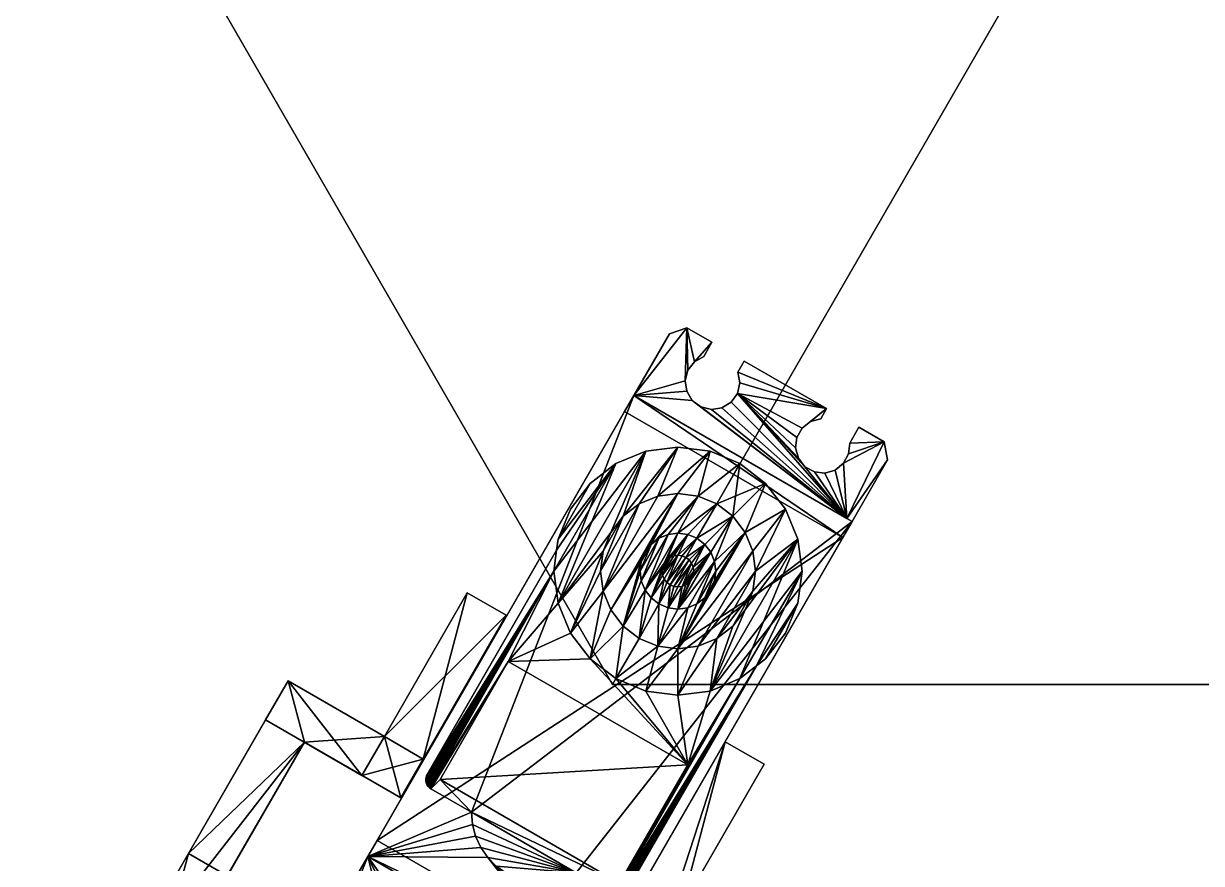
# Model space of a CAD drawing. Extents: x -0.216 to 0.216, y -0.188 to 0.188.
# Drawn here: x -0.09 to 0, y -0.0916 to -0.0275 of the extents above; entities that cross this region are included whole.
import ezdxf

# ---------------------------------------------------------------- set-up
doc = ezdxf.new("R2010")
doc.units = 0

# ---------------------------------------------------------------- blocks, each defined once
blk = doc.blocks.new('hexa_link1#3')
mesh = blk.add_polyface()
corners = [(-0.04408, -0.057088, 0.070169), (-0.043375, -0.055868, 0.103486), (-0.043375, -0.055868, 0.09683), (-0.043375, -0.055868, 0.072173), (-0.046703, -0.062579, 0.103486), (-0.04474, -0.061072, 0.10613), (-0.04474, -0.061072, 0.103486), (-0.042454, -0.060125, 0.10613), (-0.042454, -0.060125, 0.103486), (-0.043375, -0.055868, 0.099276), (-0.040656, -0.051157, 0.09683), (-0.040656, -0.051157, 0.099276), (-0.039325, -0.050696, 0.099276), (-0.039441, -0.054737, 0.099276), (-0.039326, -0.05555, 0.099276), (-0.038905, -0.056255, 0.099276), (-0.039326, -0.05555, 0.09683), (-0.038905, -0.056255, 0.09683), (-0.039441, -0.054737, 0.09683), (-0.039325, -0.050696, 0.09683), (-0.038734, -0.05329, 0.099276), (-0.039233, -0.053942, 0.099276), (-0.039233, -0.053942, 0.09683), (-0.038734, -0.05329, 0.09683), (-0.04, -0.059802, 0.10613), (-0.041534, -0.063559, 0.10613), (-0.037547, -0.060125, 0.10613), (-0.04419, -0.065092, 0.103486), (-0.04, -0.059802, 0.103486), (-0.037547, -0.060125, 0.103486), (-0.041534, -0.063559, 0.103486)]
mesh.append_faces([[corners[k] for k in face] for face in [(0, 1, 2), (0, 2, 3), (4, 5, 6), (6, 7, 8), (7, 6, 5), (2, 9, 10), (10, 9, 11), (9, 12, 11), (12, 9, 13), (13, 9, 14), (14, 9, 15), (2, 16, 17), (2, 18, 16), (2, 19, 18), (19, 2, 10), (10, 12, 19), (12, 10, 11), (20, 12, 21), (12, 13, 21), (13, 22, 21), (22, 13, 18), (14, 18, 13), (18, 14, 16), (15, 16, 14), (16, 15, 17), (18, 19, 22), (19, 23, 22), (23, 21, 22), (24, 25, 26), (27, 8, 28), (8, 24, 28), (24, 8, 7), (24, 29, 28), (30, 28, 29)]])
mesh = blk.add_polyface()
corners = [(-0.039325, -0.050696, 0.099276), (-0.037401, -0.051807, 0.09683), (-0.039325, -0.050696, 0.09683), (-0.037401, -0.051807, 0.099276), (-0.038734, -0.05329, 0.099276), (-0.038905, -0.056255, 0.099276), (-0.038243, -0.056743, 0.09683), (-0.038905, -0.056255, 0.09683), (-0.038243, -0.056743, 0.099276), (-0.037445, -0.056937, 0.09683), (-0.037445, -0.056937, 0.099276), (-0.036634, -0.056808, 0.09683), (-0.036634, -0.056808, 0.099276), (-0.035936, -0.056374, 0.099276), (-0.035936, -0.056374, 0.09683), (-0.03546, -0.055705, 0.099276), (-0.03546, -0.055705, 0.09683), (-0.03528, -0.054903, 0.099276), (-0.03528, -0.054904, 0.09683), (-0.035424, -0.054095, 0.099276), (-0.035424, -0.054095, 0.09683), (-0.034927, -0.053235, 0.099276), (-0.034927, -0.053235, 0.09683), (-0.028639, -0.056865, 0.09683), (-0.028639, -0.056865, 0.099276), (-0.038734, -0.05329, 0.09683), (-0.038021, -0.052881, 0.09683), (-0.038021, -0.052881, 0.099276), (-0.039233, -0.053942, 0.099276)]
mesh.append_faces([[corners[k] for k in face] for face in [(0, 1, 2), (1, 0, 3), (0, 4, 3), (5, 6, 7), (6, 5, 8), (8, 9, 6), (9, 8, 10), (10, 11, 9), (11, 10, 12), (13, 11, 12), (11, 13, 14), (15, 14, 13), (14, 15, 16), (17, 16, 15), (16, 17, 18), (19, 18, 17), (18, 19, 20), (21, 20, 19), (20, 21, 22), (21, 23, 22), (19, 24, 21), (24, 19, 17), (24, 17, 15), (18, 23, 16), (20, 23, 18), (23, 20, 22), (25, 2, 1), (25, 1, 26), (1, 27, 26), (27, 1, 3), (3, 4, 27), (4, 26, 27), (26, 4, 25), (28, 25, 4)]])
mesh = blk.add_polyface()
corners = [(-0.026696, -0.065498, 0.072173), (-0.043375, -0.055868, 0.09683), (-0.026696, -0.065498, 0.09683), (-0.026696, -0.065498, 0.103486), (-0.027106, -0.065262, 0.099276), (-0.043375, -0.055868, 0.103486), (-0.027106, -0.065262, 0.09683), (-0.03546, -0.055705, 0.099276), (-0.030292, -0.061304, 0.099276), (-0.029578, -0.0617, 0.099276), (-0.03546, -0.055705, 0.09683), (-0.030292, -0.061304, 0.09683), (-0.028639, -0.056865, 0.09683), (-0.034927, -0.053235, 0.099276), (-0.028639, -0.056865, 0.099276), (-0.03052, -0.058354, 0.099276), (-0.030923, -0.059065, 0.099276), (-0.0308, -0.060663, 0.099276), (-0.0308, -0.060663, 0.09683), (-0.031021, -0.059876, 0.09683), (-0.030923, -0.059065, 0.09683), (-0.03052, -0.058354, 0.09683), (-0.029874, -0.057852, 0.09683), (-0.029085, -0.057638, 0.09683), (-0.029874, -0.057852, 0.099276), (-0.029085, -0.057638, 0.099276), (-0.031021, -0.059876, 0.099276), (-0.029578, -0.0617, 0.09683), (-0.028765, -0.061791, 0.09683), (-0.028765, -0.061791, 0.099276)]
mesh.append_faces([[corners[k] for k in face] for face in [(0, 1, 2), (3, 4, 5), (2, 1, 6), (7, 4, 8), (8, 4, 9), (6, 10, 11), (12, 13, 14), (14, 7, 15), (7, 16, 15), (7, 8, 17), (11, 17, 8), (17, 11, 18), (11, 10, 18), (18, 10, 19), (20, 10, 21), (10, 12, 21), (21, 12, 22), (22, 12, 23), (14, 24, 25), (14, 15, 24), (21, 24, 15), (24, 21, 22), (23, 24, 22), (24, 23, 25), (16, 21, 15), (21, 16, 20), (26, 20, 16), (20, 26, 19), (17, 19, 26), (19, 17, 18), (8, 27, 11), (27, 8, 9), (9, 28, 27), (28, 9, 29)]])
mesh = blk.add_polyface()
corners = [(-0.043375, -0.055868, 0.072173), (-0.0274, -0.066718, 0.070169), (-0.04408, -0.057088, 0.070169), (-0.043375, -0.055868, 0.09683), (-0.026696, -0.065498, 0.072173), (-0.038905, -0.056255, 0.099276), (-0.043375, -0.055868, 0.099276), (-0.027106, -0.065262, 0.099276), (-0.043375, -0.055868, 0.103486), (-0.038905, -0.056255, 0.09683), (-0.027106, -0.065262, 0.09683), (-0.038243, -0.056743, 0.099276), (-0.038243, -0.056743, 0.09683), (-0.03526, -0.061072, 0.10613), (-0.038467, -0.063559, 0.10613), (-0.037037, -0.064151, 0.10613), (-0.037547, -0.060125, 0.10613), (-0.04, -0.063357, 0.10613), (-0.037547, -0.060125, 0.103486), (-0.04, -0.059802, 0.10613), (-0.03526, -0.061072, 0.103486), (-0.038467, -0.063559, 0.103486), (-0.037037, -0.064151, 0.103486), (-0.04, -0.063357, 0.103486), (-0.037445, -0.056937, 0.099276), (-0.036634, -0.056808, 0.099276), (-0.035936, -0.056374, 0.099276), (-0.03546, -0.055705, 0.099276), (-0.035936, -0.056374, 0.09683), (-0.03546, -0.055705, 0.09683), (-0.036634, -0.056808, 0.09683), (-0.037445, -0.056937, 0.09683), (-0.031021, -0.059876, 0.099276), (-0.030923, -0.059065, 0.099276), (-0.0308, -0.060663, 0.099276), (-0.031021, -0.059876, 0.09683), (-0.030923, -0.059065, 0.09683), (-0.03581, -0.065092, 0.10613), (-0.033297, -0.062579, 0.10613), (-0.033297, -0.062579, 0.103486), (-0.03179, -0.064542, 0.10613)]
mesh.append_faces([[corners[k] for k in face] for face in [(0, 1, 2), (3, 4, 0), (5, 6, 7), (8, 7, 6), (3, 9, 10), (5, 7, 11), (10, 9, 12), (13, 14, 15), (16, 14, 13), (16, 17, 14), (18, 19, 16), (16, 20, 18), (20, 16, 13), (21, 20, 22), (21, 18, 20), (23, 18, 21), (1, 0, 4), (11, 7, 24), (24, 7, 25), (25, 7, 26), (26, 7, 27), (10, 28, 29), (10, 30, 28), (10, 31, 30), (10, 12, 31), (27, 32, 33), (27, 34, 32), (35, 29, 36), (13, 37, 38), (38, 20, 13), (20, 38, 39), (40, 39, 38), (22, 20, 39)]])
mesh = blk.add_polyface()
corners = [(-0.04927, -0.067689, 0.10613), (-0.059208, -0.084915, 0.10613), (-0.04948, -0.069282, 0.10613), (-0.04821, -0.074022, 0.10613), (-0.052962, -0.07617, 0.10613), (-0.046703, -0.075985, 0.10613), (-0.049157, -0.071736, 0.10613), (-0.063695, -0.091063, 0.09683), (-0.043375, -0.055868, 0.103486), (-0.063695, -0.091063, 0.072173), (-0.062991, -0.089844, 0.070169), (-0.059162, -0.084822, 0.103486), (-0.059162, -0.084822, 0.10613), (-0.058872, -0.085907, 0.103486), (-0.055777, -0.087693, 0.10613), (-0.058872, -0.085907, 0.10613), (-0.055777, -0.087693, 0.103486), (-0.059242, -0.085014, 0.10613), (-0.059262, -0.085116, 0.10613), (-0.059269, -0.085219, 0.10613), (-0.059262, -0.085323, 0.10613), (-0.059242, -0.085425, 0.10613), (-0.059208, -0.085523, 0.10613), (-0.059162, -0.085616, 0.10613), (-0.059105, -0.085702, 0.10613), (-0.059036, -0.085781, 0.10613), (-0.058958, -0.085849, 0.10613), (-0.05817, -0.085191, 0.10613), (-0.04446, -0.093106, 0.10613), (-0.055701, -0.088623, 0.103486), (-0.055463, -0.089526, 0.10613), (-0.055701, -0.088623, 0.10613), (-0.063695, -0.091063, 0.103486), (-0.063695, -0.091063, 0.099276), (-0.039252, -0.084085, 0.10613), (-0.056092, -0.070938, 0.10613), (-0.059473, -0.083629, 0.10613), (-0.053132, -0.072647, 0.10613), (-0.053132, -0.072647, 0.070169), (-0.062433, -0.08192, 0.070169), (-0.056092, -0.070938, 0.070169)]
mesh.append_faces([[corners[k] for k in face] for face in [(0, 1, 2), (3, 4, 5), (6, 4, 3), (7, 8, 9), (9, 8, 10), (0, 11, 12), (13, 14, 15), (14, 13, 16), (1, 0, 12), (2, 1, 17), (2, 17, 18), (2, 18, 19), (2, 19, 20), (2, 20, 21), (2, 21, 22), (2, 22, 23), (2, 23, 24), (2, 24, 25), (2, 25, 26), (2, 26, 4), (4, 26, 15), (15, 27, 4), (27, 15, 14), (27, 14, 28), (29, 30, 31), (32, 16, 8), (33, 8, 7), (8, 33, 32), (31, 16, 29), (16, 31, 14), (27, 34, 4), (35, 36, 37), (36, 38, 37), (38, 39, 40)]])
mesh = blk.add_polyface()
corners = [(-0.062991, -0.089844, 0.070169), (-0.043375, -0.055868, 0.103486), (-0.04408, -0.057088, 0.070169), (-0.049157, -0.066829, 0.103486), (-0.04821, -0.064542, 0.10613), (-0.04821, -0.064542, 0.103486), (-0.049157, -0.066829, 0.10613), (-0.04927, -0.067688, 0.103486), (-0.04927, -0.067689, 0.10613), (-0.049157, -0.071736, 0.103486), (-0.042454, -0.060125, 0.103486), (-0.045131, -0.06632, 0.103486), (-0.04948, -0.069282, 0.103486), (-0.04474, -0.061072, 0.103486), (-0.04474, -0.061072, 0.10613), (-0.04948, -0.069282, 0.10613), (-0.049157, -0.071736, 0.10613), (-0.042454, -0.060125, 0.10613), (-0.045131, -0.06632, 0.10613), (-0.04419, -0.065092, 0.103486), (-0.04419, -0.065092, 0.10613), (-0.045723, -0.067749, 0.10613), (-0.045723, -0.067749, 0.103486), (-0.045925, -0.069282, 0.103486), (-0.045925, -0.069282, 0.108269), (-0.045723, -0.067749, 0.108269), (-0.045131, -0.06632, 0.108269), (-0.04419, -0.065092, 0.108269), (-0.045723, -0.070816, 0.108269), (-0.041534, -0.063559, 0.108269), (-0.04, -0.063357, 0.108269), (-0.042963, -0.064151, 0.108269), (-0.045131, -0.072245, 0.108269), (-0.042508, -0.067834, 0.108269), (-0.042507, -0.067834, 0.111836), (-0.042797, -0.068533, 0.108269), (-0.042047, -0.067235, 0.111836), (-0.042797, -0.068533, 0.111836), (-0.042047, -0.067235, 0.108269)]
mesh.append_faces([[corners[k] for k in face] for face in [(0, 1, 2), (3, 4, 5), (4, 3, 6), (7, 6, 3), (6, 7, 8), (9, 10, 11), (12, 10, 9), (7, 13, 12), (3, 13, 7), (14, 15, 16), (14, 8, 15), (14, 6, 8), (17, 16, 18), (18, 19, 20), (19, 18, 11), (21, 11, 18), (11, 21, 22), (21, 23, 22), (24, 21, 25), (18, 25, 21), (25, 18, 26), (20, 26, 18), (26, 20, 27), (28, 29, 30), (28, 31, 29), (24, 31, 28), (24, 27, 31), (25, 27, 24), (27, 25, 26), (32, 30, 33), (34, 35, 33), (36, 37, 34), (38, 34, 33)]])
mesh = blk.add_polyface()
corners = [(-0.055777, -0.087693, 0.103486), (-0.026696, -0.065498, 0.103486), (-0.043375, -0.055868, 0.103486), (-0.042963, -0.074413, 0.108269), (-0.042047, -0.071329, 0.108269), (-0.041448, -0.071789, 0.108269), (-0.042507, -0.07073, 0.108269), (-0.04419, -0.073472, 0.108269), (-0.042797, -0.070031, 0.108269), (-0.042895, -0.069282, 0.108269), (-0.042797, -0.068533, 0.108269), (-0.045131, -0.072245, 0.108269), (-0.042508, -0.067834, 0.108269), (-0.042507, -0.067834, 0.111836), (-0.042797, -0.068533, 0.111836), (-0.042047, -0.067235, 0.111836), (-0.042895, -0.069282, 0.111836), (-0.041448, -0.071789, 0.111836), (-0.042047, -0.071329, 0.111836), (-0.042507, -0.07073, 0.111836), (-0.042797, -0.070031, 0.111836), (-0.041448, -0.066775, 0.111836), (-0.040749, -0.066485, 0.111836), (-0.04, -0.066387, 0.111836), (-0.041047, -0.068677, 0.111836), (-0.041047, -0.069887, 0.111836), (-0.041168, -0.069595, 0.111836), (-0.041209, -0.069282, 0.111836), (-0.041168, -0.068969, 0.111836), (-0.041168, -0.069595, 0.108269), (-0.041209, -0.069282, 0.108269), (-0.041534, -0.075005, 0.108269), (-0.040749, -0.072079, 0.108269)]
mesh.append_faces([[corners[k] for k in face] for face in [(0, 1, 2), (3, 4, 5), (3, 6, 4), (7, 6, 3), (7, 8, 6), (7, 9, 8), (7, 10, 9), (10, 11, 12), (10, 13, 14), (14, 15, 16), (4, 17, 5), (17, 4, 18), (4, 19, 18), (19, 4, 6), (6, 20, 19), (20, 6, 8), (9, 20, 8), (20, 9, 16), (10, 16, 9), (16, 10, 14), (16, 21, 20), (20, 22, 19), (19, 23, 24), (18, 25, 17), (18, 26, 25), (18, 27, 26), (18, 28, 27), (19, 28, 18), (28, 19, 24), (29, 27, 30), (28, 30, 27), (31, 5, 32), (3, 5, 31), (17, 32, 5)]])
mesh = blk.add_polyface()
corners = [(-0.0274, -0.066718, 0.070169), (-0.062991, -0.089844, 0.070169), (-0.04408, -0.057088, 0.070169), (-0.059162, -0.084822, 0.103486), (-0.04927, -0.067689, 0.10613), (-0.04927, -0.067688, 0.103486), (-0.046703, -0.075985, 0.103486), (-0.045723, -0.070816, 0.103486), (-0.045131, -0.072245, 0.103486), (-0.04821, -0.074022, 0.103486), (-0.045925, -0.069282, 0.103486), (-0.045723, -0.067749, 0.103486), (-0.049157, -0.071736, 0.103486), (-0.045131, -0.06632, 0.103486), (-0.04948, -0.069282, 0.10613), (-0.052962, -0.07617, 0.10613), (-0.049157, -0.071736, 0.10613), (-0.045723, -0.067749, 0.10613), (-0.04821, -0.074022, 0.10613), (-0.045131, -0.06632, 0.10613), (-0.045925, -0.069282, 0.10613), (-0.045723, -0.070816, 0.10613), (-0.046703, -0.075985, 0.10613), (-0.045131, -0.072245, 0.10613), (-0.04419, -0.073472, 0.103486), (-0.04419, -0.073472, 0.10613), (-0.045723, -0.070816, 0.108269), (-0.045925, -0.069282, 0.108269), (-0.045131, -0.072245, 0.108269), (-0.04419, -0.073472, 0.108269), (-0.04, -0.063357, 0.108269), (-0.042797, -0.068533, 0.108269), (-0.053132, -0.072647, 0.10613), (-0.056092, -0.070938, 0.070169), (-0.056092, -0.070938, 0.10613), (-0.053132, -0.072647, 0.070169)]
mesh.append_faces([[corners[k] for k in face] for face in [(0, 1, 2), (3, 4, 5), (6, 7, 8), (9, 7, 6), (9, 10, 7), (9, 11, 10), (12, 11, 9), (11, 12, 13), (14, 15, 16), (17, 16, 18), (19, 16, 17), (10, 17, 20), (17, 18, 20), (20, 18, 21), (21, 18, 22), (21, 22, 23), (24, 23, 25), (23, 24, 8), (7, 23, 8), (23, 7, 21), (10, 21, 7), (21, 10, 20), (20, 26, 21), (26, 20, 27), (17, 27, 20), (25, 28, 29), (28, 25, 23), (21, 28, 23), (28, 21, 26), (26, 30, 28), (28, 31, 29), (32, 33, 34), (33, 32, 35)]])
mesh = blk.add_polyface()
corners = [(-0.029578, -0.0617, 0.099276), (-0.027106, -0.065262, 0.099276), (-0.028765, -0.061791, 0.099276), (-0.027981, -0.061562, 0.099276), (-0.027344, -0.061048, 0.099276), (-0.024241, -0.059404, 0.099276), (-0.023976, -0.060787, 0.099276), (-0.026696, -0.065498, 0.099276), (-0.023976, -0.060787, 0.09683), (-0.027106, -0.065262, 0.09683), (-0.024241, -0.059404, 0.09683), (-0.027344, -0.061048, 0.09683), (-0.027981, -0.061562, 0.09683), (-0.028765, -0.061791, 0.09683), (-0.029578, -0.0617, 0.09683), (-0.030292, -0.061304, 0.09683), (-0.028639, -0.056865, 0.09683), (-0.029085, -0.057638, 0.099276), (-0.029085, -0.057638, 0.09683), (-0.028639, -0.056865, 0.099276), (-0.026955, -0.06033, 0.09683), (-0.026955, -0.06033, 0.099276), (-0.026872, -0.059517, 0.099276), (-0.026166, -0.058293, 0.099276), (-0.026166, -0.058293, 0.09683), (-0.026872, -0.059517, 0.09683)]
mesh.append_faces([[corners[k] for k in face] for face in [(0, 1, 2), (2, 1, 3), (3, 1, 4), (4, 1, 5), (5, 1, 6), (7, 8, 6), (9, 10, 8), (9, 11, 10), (9, 12, 11), (9, 13, 12), (9, 14, 13), (9, 15, 14), (16, 17, 18), (17, 16, 19), (2, 12, 13), (12, 2, 3), (4, 12, 3), (12, 4, 11), (4, 20, 11), (20, 4, 21), (5, 21, 4), (5, 22, 21), (22, 5, 23), (5, 24, 23), (24, 5, 10), (6, 10, 5), (10, 6, 8), (10, 25, 24), (25, 10, 20), (20, 10, 11), (20, 22, 25), (22, 20, 21), (23, 25, 22), (25, 23, 24)]])
mesh = blk.add_polyface()
corners = [(-0.046703, -0.062579, 0.103486), (-0.049157, -0.066829, 0.103486), (-0.04821, -0.064542, 0.103486), (-0.04474, -0.061072, 0.103486), (-0.04474, -0.061072, 0.10613), (-0.046703, -0.062579, 0.10613), (-0.04821, -0.064542, 0.10613), (-0.04948, -0.069282, 0.103486), (-0.042454, -0.060125, 0.103486), (-0.049157, -0.071736, 0.10613), (-0.042454, -0.060125, 0.10613), (-0.049157, -0.066829, 0.10613), (-0.04419, -0.065092, 0.10613), (-0.045131, -0.06632, 0.10613), (-0.04, -0.059802, 0.10613), (-0.042963, -0.064151, 0.10613), (-0.042963, -0.064151, 0.103486), (-0.04419, -0.065092, 0.103486), (-0.037547, -0.060125, 0.10613), (-0.041534, -0.063559, 0.10613), (-0.04, -0.063357, 0.10613), (-0.041534, -0.063559, 0.103486), (-0.04, -0.059802, 0.103486), (-0.045131, -0.06632, 0.103486), (-0.037547, -0.060125, 0.103486), (-0.04, -0.063357, 0.103486), (-0.038467, -0.063559, 0.10613), (-0.038467, -0.063559, 0.103486), (-0.04419, -0.065092, 0.108269), (-0.042963, -0.064151, 0.108269), (-0.041534, -0.063559, 0.108269), (-0.04, -0.063357, 0.108269), (-0.038467, -0.063559, 0.108269), (-0.042047, -0.067235, 0.108269)]
mesh.append_faces([[corners[k] for k in face] for face in [(0, 1, 2), (1, 0, 3), (4, 0, 5), (2, 5, 0), (5, 2, 6), (7, 3, 8), (4, 9, 10), (5, 11, 4), (11, 5, 6), (12, 10, 13), (10, 12, 14), (14, 12, 15), (12, 16, 15), (16, 12, 17), (18, 19, 20), (14, 15, 19), (16, 19, 15), (19, 16, 21), (16, 22, 21), (17, 22, 16), (23, 8, 17), (21, 24, 25), (25, 19, 21), (19, 25, 20), (25, 26, 20), (26, 25, 27), (15, 28, 12), (28, 15, 29), (19, 29, 15), (29, 19, 30), (19, 31, 30), (31, 19, 20), (20, 32, 31), (33, 31, 32)]])
mesh = blk.add_polyface()
corners = [(-0.037547, -0.078439, 0.103486), (-0.034869, -0.072245, 0.103486), (-0.030843, -0.066829, 0.103486), (-0.030843, -0.066829, 0.10613), (-0.034869, -0.072245, 0.10613), (-0.037547, -0.078439, 0.10613), (-0.033297, -0.062579, 0.10613), (-0.03581, -0.065092, 0.10613), (-0.034869, -0.06632, 0.10613), (-0.03526, -0.061072, 0.10613), (-0.037037, -0.064151, 0.10613), (-0.03581, -0.065092, 0.103486), (-0.033297, -0.062579, 0.103486), (-0.034869, -0.06632, 0.103486), (-0.037037, -0.064151, 0.103486), (-0.034277, -0.067749, 0.10613), (-0.034277, -0.067749, 0.103486), (-0.034075, -0.069282, 0.103486), (-0.034075, -0.069282, 0.10613), (-0.034277, -0.070816, 0.103486), (-0.034277, -0.070816, 0.10613), (-0.03581, -0.073472, 0.103486), (-0.03581, -0.073472, 0.10613), (-0.03581, -0.065092, 0.108269), (-0.034869, -0.06632, 0.108269), (-0.034277, -0.067749, 0.108269), (-0.034075, -0.069282, 0.108269), (-0.034277, -0.070816, 0.108269), (-0.034869, -0.072245, 0.108269), (-0.03581, -0.073472, 0.108269), (-0.037203, -0.068533, 0.108269), (-0.038467, -0.075005, 0.108269), (-0.037038, -0.074413, 0.108269)]
mesh.append_faces([[corners[k] for k in face] for face in [(0, 1, 2), (3, 4, 5), (6, 7, 8), (9, 10, 7), (11, 12, 13), (14, 12, 11), (7, 14, 11), (13, 7, 11), (7, 13, 8), (13, 15, 8), (15, 13, 16), (17, 15, 16), (15, 17, 18), (18, 19, 20), (1, 20, 19), (20, 1, 4), (21, 4, 1), (4, 21, 22), (23, 10, 7), (8, 23, 7), (23, 8, 24), (8, 25, 24), (25, 8, 15), (18, 25, 15), (26, 20, 27), (4, 27, 20), (27, 4, 28), (22, 28, 4), (28, 22, 29), (30, 23, 24), (31, 25, 26), (32, 26, 27), (32, 27, 29), (29, 27, 28)]])
mesh = blk.add_polyface()
corners = [(-0.026696, -0.065498, 0.103486), (-0.0274, -0.066718, 0.070169), (-0.026696, -0.065498, 0.09683), (-0.026696, -0.065498, 0.072173), (-0.033985, -0.076513, 0.103486), (-0.03052, -0.069282, 0.103486), (-0.030843, -0.071736, 0.103486), (-0.037547, -0.078439, 0.103486), (-0.030843, -0.066829, 0.103486), (-0.027106, -0.065262, 0.099276), (-0.026696, -0.065498, 0.099276), (-0.023976, -0.060787, 0.099276), (-0.023976, -0.060787, 0.09683), (-0.027106, -0.065262, 0.09683), (-0.030843, -0.066829, 0.10613), (-0.034277, -0.070816, 0.10613), (-0.034869, -0.072245, 0.10613), (-0.034075, -0.069282, 0.10613), (-0.03179, -0.064542, 0.10613), (-0.034277, -0.067749, 0.10613), (-0.034869, -0.06632, 0.10613), (-0.033297, -0.062579, 0.10613), (-0.033297, -0.062579, 0.103486), (-0.03179, -0.064542, 0.103486), (-0.03052, -0.069282, 0.10613), (-0.030843, -0.071736, 0.10613), (-0.03179, -0.074022, 0.10613), (-0.03179, -0.074022, 0.103486), (-0.033985, -0.076513, 0.10613), (-0.03526, -0.077492, 0.10613), (-0.034075, -0.069282, 0.103486), (-0.034277, -0.067749, 0.103486), (-0.034869, -0.06632, 0.103486), (-0.034277, -0.070816, 0.103486), (-0.034277, -0.067749, 0.108269), (-0.034075, -0.069282, 0.108269), (-0.034869, -0.072245, 0.103486)]
mesh.append_faces([[corners[k] for k in face] for face in [(0, 1, 2), (3, 2, 1), (4, 5, 6), (7, 8, 5), (9, 0, 10), (11, 9, 10), (12, 10, 2), (13, 12, 2), (14, 15, 16), (14, 17, 15), (18, 17, 14), (18, 19, 17), (18, 20, 19), (21, 20, 18), (22, 18, 23), (14, 23, 18), (23, 14, 8), (24, 8, 14), (8, 24, 5), (25, 5, 24), (5, 25, 6), (26, 6, 25), (6, 26, 27), (24, 28, 25), (14, 29, 24), (30, 23, 8), (31, 23, 30), (32, 23, 31), (32, 22, 23), (33, 17, 30), (34, 17, 35), (15, 35, 17), (33, 8, 36), (30, 8, 33)]])
mesh = blk.add_polyface()
corners = [(-0.042508, -0.067834, 0.108269), (-0.04, -0.063357, 0.108269), (-0.042047, -0.067235, 0.108269), (-0.038467, -0.063559, 0.108269), (-0.041448, -0.066775, 0.108269), (-0.040749, -0.066485, 0.108269), (-0.04, -0.066387, 0.108269), (-0.042895, -0.069282, 0.111836), (-0.042047, -0.067235, 0.111836), (-0.041448, -0.066775, 0.111836), (-0.040749, -0.066485, 0.111836), (-0.04, -0.066387, 0.111836), (-0.039251, -0.066485, 0.111836), (-0.039251, -0.066485, 0.108269), (-0.038552, -0.066775, 0.108269), (-0.042797, -0.070031, 0.111836), (-0.042507, -0.07073, 0.111836), (-0.041047, -0.068677, 0.111836), (-0.040855, -0.068427, 0.111836), (-0.040605, -0.068235, 0.111836), (-0.040313, -0.068114, 0.111836), (-0.04, -0.068073, 0.111836), (-0.038552, -0.066775, 0.111836), (-0.039687, -0.068114, 0.111836), (-0.039395, -0.068235, 0.111836), (-0.040605, -0.068235, 0.108269), (-0.040313, -0.068114, 0.108269), (-0.04, -0.068073, 0.108269), (-0.039687, -0.068114, 0.108269), (-0.039395, -0.068235, 0.108269), (-0.042507, -0.067834, 0.111836), (-0.039145, -0.068427, 0.108269)]
mesh.append_faces([[corners[k] for k in face] for face in [(0, 1, 2), (2, 3, 4), (4, 3, 5), (5, 3, 6), (7, 8, 9), (2, 9, 8), (9, 2, 4), (5, 9, 4), (9, 5, 10), (5, 11, 10), (11, 5, 6), (6, 12, 11), (12, 6, 13), (14, 12, 13), (15, 9, 10), (16, 10, 11), (17, 11, 18), (18, 11, 12), (18, 12, 19), (19, 12, 20), (20, 12, 21), (21, 12, 22), (21, 22, 23), (23, 22, 24), (20, 25, 19), (25, 20, 26), (20, 27, 26), (27, 20, 21), (21, 28, 27), (28, 21, 23), (24, 28, 23), (28, 24, 29), (30, 2, 8), (24, 31, 29)]])
mesh = blk.add_polyface()
corners = [(-0.037037, -0.064151, 0.103486), (-0.038467, -0.063559, 0.10613), (-0.038467, -0.063559, 0.103486), (-0.037037, -0.064151, 0.10613), (-0.038467, -0.063559, 0.108269), (-0.04, -0.063357, 0.10613), (-0.037038, -0.064151, 0.108269), (-0.04, -0.066387, 0.108269), (-0.039251, -0.066485, 0.108269), (-0.038552, -0.066775, 0.108269), (-0.039251, -0.066485, 0.111836), (-0.038552, -0.066775, 0.111836), (-0.03581, -0.065092, 0.10613), (-0.03581, -0.065092, 0.108269), (-0.037953, -0.067235, 0.108269), (-0.037493, -0.067834, 0.108269), (-0.037203, -0.068533, 0.108269), (-0.034869, -0.06632, 0.108269), (-0.037105, -0.069282, 0.108269), (-0.037203, -0.070031, 0.108269), (-0.037493, -0.07073, 0.108269), (-0.037953, -0.067235, 0.111836), (-0.037493, -0.067834, 0.111836), (-0.037203, -0.068533, 0.111836), (-0.039395, -0.068235, 0.111836), (-0.039145, -0.068427, 0.111836), (-0.038953, -0.068677, 0.111836), (-0.038832, -0.068969, 0.111836), (-0.038791, -0.069282, 0.111836), (-0.038832, -0.069595, 0.111836), (-0.038953, -0.068677, 0.108269), (-0.038832, -0.068969, 0.108269)]
mesh.append_faces([[corners[k] for k in face] for face in [(0, 1, 2), (1, 0, 3), (4, 5, 1), (3, 4, 1), (4, 3, 6), (7, 4, 6), (7, 6, 8), (8, 6, 9), (10, 9, 11), (0, 12, 3), (3, 13, 6), (9, 6, 13), (9, 13, 14), (14, 13, 15), (15, 13, 16), (16, 17, 18), (18, 17, 19), (19, 17, 20), (9, 21, 11), (21, 9, 14), (15, 21, 14), (21, 15, 22), (15, 23, 22), (23, 15, 16), (18, 23, 16), (24, 11, 21), (24, 21, 25), (25, 21, 26), (26, 21, 27), (27, 21, 22), (27, 22, 28), (28, 22, 29), (27, 30, 26), (30, 27, 31)]])
mesh = blk.add_polyface()
corners = [(-0.043877, -0.093647, 0.10613), (-0.033985, -0.076513, 0.103486), (-0.033985, -0.076513, 0.10613), (-0.026696, -0.065498, 0.103486), (-0.047016, -0.100693, 0.072173), (-0.046311, -0.099474, 0.070169), (-0.047016, -0.100694, 0.09683), (-0.043935, -0.093733, 0.10613), (-0.043877, -0.093647, 0.103486), (-0.055777, -0.087693, 0.103486), (-0.047766, -0.092319, 0.103486), (-0.047016, -0.100694, 0.103486), (-0.047016, -0.100694, 0.099276), (-0.03526, -0.077492, 0.10613), (-0.04446, -0.093106, 0.10613), (-0.044868, -0.093984, 0.10613), (-0.039252, -0.084085, 0.10613), (-0.04477, -0.094017, 0.10613), (-0.044668, -0.094037, 0.10613), (-0.044565, -0.094044, 0.10613), (-0.044461, -0.094037, 0.10613), (-0.044359, -0.094017, 0.10613), (-0.044261, -0.093984, 0.10613), (-0.044168, -0.093938, 0.10613), (-0.044081, -0.09388, 0.10613), (-0.044003, -0.093812, 0.10613), (-0.041473, -0.097968, 0.10613), (-0.036383, -0.082316, 0.10613), (-0.044433, -0.096259, 0.10613), (-0.039764, -0.095008, 0.10613), (-0.033423, -0.084025, 0.10613), (-0.033423, -0.084025, 0.070169), (-0.039764, -0.095008, 0.070169), (-0.036383, -0.082316, 0.070169), (-0.044433, -0.096259, 0.070169)]
mesh.append_faces([[corners[k] for k in face] for face in [(0, 1, 2), (3, 4, 5), (3, 6, 4), (7, 8, 0), (1, 0, 8), (3, 9, 10), (10, 11, 3), (3, 12, 6), (12, 3, 11), (13, 14, 15), (13, 16, 14), (13, 17, 2), (13, 15, 17), (2, 17, 18), (2, 18, 19), (2, 19, 20), (2, 20, 21), (2, 21, 22), (2, 22, 23), (2, 23, 24), (2, 24, 25), (2, 25, 7), (2, 7, 0), (26, 27, 28), (29, 27, 26), (27, 29, 30), (29, 31, 30), (31, 29, 32), (33, 32, 34), (32, 33, 31), (33, 30, 31), (30, 33, 27), (34, 27, 33), (27, 34, 28)]])
mesh = blk.add_polyface()
corners = [(-0.026696, -0.065498, 0.103486), (-0.046311, -0.099474, 0.070169), (-0.0274, -0.066718, 0.070169), (-0.033985, -0.076513, 0.103486), (-0.033297, -0.075985, 0.10613), (-0.033985, -0.076513, 0.10613), (-0.033297, -0.075985, 0.103486), (-0.030843, -0.071736, 0.103486), (-0.03526, -0.077492, 0.103486), (-0.03052, -0.069282, 0.103486), (-0.037547, -0.078439, 0.103486), (-0.03581, -0.073472, 0.103486), (-0.034869, -0.072245, 0.103486), (-0.037038, -0.074413, 0.103486), (-0.04, -0.078762, 0.103486), (-0.038467, -0.075005, 0.103486), (-0.037547, -0.078439, 0.10613), (-0.039252, -0.084085, 0.10613), (-0.03526, -0.077492, 0.10613), (-0.04, -0.078762, 0.10613), (-0.038467, -0.075005, 0.10613), (-0.037038, -0.074413, 0.10613), (-0.03581, -0.073472, 0.10613), (-0.034869, -0.072245, 0.10613), (-0.03179, -0.074022, 0.103486), (-0.03179, -0.074022, 0.10613), (-0.030843, -0.071736, 0.10613), (-0.03052, -0.069282, 0.10613), (-0.030843, -0.066829, 0.10613), (-0.04, -0.075207, 0.10613), (-0.037038, -0.074413, 0.108269), (-0.03581, -0.073472, 0.108269), (-0.038467, -0.075005, 0.108269), (-0.04, -0.075207, 0.108269)]
mesh.append_faces([[corners[k] for k in face] for face in [(0, 1, 2), (3, 4, 5), (4, 3, 6), (3, 7, 6), (8, 9, 3), (10, 9, 8), (10, 11, 12), (10, 13, 11), (14, 13, 10), (14, 15, 13), (16, 17, 18), (19, 17, 16), (20, 19, 21), (21, 19, 16), (21, 16, 22), (22, 16, 23), (4, 24, 25), (24, 4, 6), (6, 7, 24), (26, 4, 25), (26, 5, 4), (27, 18, 5), (28, 16, 18), (13, 22, 11), (22, 13, 21), (15, 21, 13), (21, 15, 20), (15, 29, 20), (22, 30, 31), (30, 22, 21), (20, 30, 21), (30, 20, 32), (20, 33, 32), (33, 20, 29)]])
mesh = blk.add_polyface()
corners = [(-0.04, -0.075207, 0.108269), (-0.037493, -0.07073, 0.108269), (-0.034869, -0.06632, 0.108269), (-0.037953, -0.071329, 0.108269), (-0.038552, -0.07179, 0.108269), (-0.037203, -0.068533, 0.111836), (-0.037105, -0.069282, 0.108269), (-0.037105, -0.069282, 0.111836), (-0.037203, -0.070031, 0.108269), (-0.037203, -0.070031, 0.111836), (-0.037493, -0.07073, 0.111836), (-0.037953, -0.071329, 0.111836), (-0.038552, -0.07179, 0.111836), (-0.039251, -0.072079, 0.108269), (-0.038832, -0.069595, 0.111836), (-0.037493, -0.067834, 0.111836), (-0.038953, -0.069887, 0.111836), (-0.04, -0.072177, 0.111836), (-0.038791, -0.069282, 0.111836), (-0.038832, -0.068969, 0.108269), (-0.038832, -0.068969, 0.111836), (-0.038791, -0.069282, 0.108269), (-0.038832, -0.069595, 0.108269), (-0.038953, -0.069887, 0.108269), (-0.039145, -0.070137, 0.108269), (-0.039251, -0.072079, 0.111836), (-0.034277, -0.067749, 0.108269), (-0.038467, -0.075005, 0.108269), (-0.034075, -0.069282, 0.108269), (-0.037038, -0.074413, 0.108269)]
mesh.append_faces([[corners[k] for k in face] for face in [(0, 1, 2), (0, 3, 1), (0, 4, 3), (5, 6, 7), (8, 7, 6), (7, 8, 9), (1, 9, 8), (9, 1, 10), (3, 10, 1), (10, 3, 11), (4, 11, 3), (11, 4, 12), (13, 12, 4), (14, 15, 16), (17, 16, 15), (18, 19, 20), (19, 18, 21), (18, 22, 21), (22, 18, 14), (14, 23, 22), (23, 14, 16), (24, 21, 22), (24, 22, 23), (17, 15, 5), (17, 5, 25), (25, 5, 12), (12, 5, 7), (12, 7, 11), (11, 7, 9), (11, 9, 10), (0, 2, 26), (0, 26, 27), (27, 28, 29)]])
mesh = blk.add_polyface()
corners = [(-0.062991, -0.089844, 0.070169), (-0.0274, -0.066718, 0.070169), (-0.046311, -0.099474, 0.070169), (-0.047766, -0.092319, 0.103486), (-0.044962, -0.093938, 0.10613), (-0.047766, -0.092319, 0.10613), (-0.044962, -0.093938, 0.103486), (-0.044868, -0.093984, 0.10613), (-0.044868, -0.093984, 0.103486), (-0.04477, -0.094017, 0.103486), (-0.04477, -0.094017, 0.10613), (-0.044668, -0.094037, 0.10613), (-0.044668, -0.094037, 0.103486), (-0.044565, -0.094044, 0.10613), (-0.044565, -0.094044, 0.103486), (-0.044461, -0.094037, 0.10613), (-0.044461, -0.094037, 0.103486), (-0.044359, -0.094017, 0.10613), (-0.044359, -0.094017, 0.103486), (-0.044261, -0.093984, 0.103486), (-0.044261, -0.093984, 0.10613), (-0.044168, -0.093938, 0.103486), (-0.044168, -0.093938, 0.10613), (-0.044081, -0.09388, 0.103486), (-0.044081, -0.09388, 0.10613), (-0.044003, -0.093812, 0.103486), (-0.044003, -0.093812, 0.10613), (-0.043935, -0.093733, 0.103486), (-0.043935, -0.093733, 0.10613), (-0.043877, -0.093647, 0.103486), (-0.049509, -0.092963, 0.10613), (-0.048609, -0.092718, 0.103486), (-0.048609, -0.092718, 0.10613), (-0.04446, -0.093106, 0.10613), (-0.039252, -0.084085, 0.10613), (-0.05817, -0.085191, 0.10613)]
mesh.append_faces([[corners[k] for k in face] for face in [(0, 1, 2), (3, 4, 5), (4, 3, 6), (6, 7, 4), (7, 6, 8), (9, 7, 8), (7, 9, 10), (9, 11, 10), (11, 9, 12), (12, 13, 11), (13, 12, 14), (14, 15, 13), (15, 14, 16), (16, 17, 15), (17, 16, 18), (19, 17, 18), (17, 19, 20), (21, 20, 19), (20, 21, 22), (23, 22, 21), (22, 23, 24), (25, 24, 23), (24, 25, 26), (27, 26, 25), (26, 27, 28), (29, 28, 27), (30, 31, 32), (3, 32, 31), (32, 3, 5), (5, 30, 32), (33, 5, 4), (33, 4, 7), (34, 35, 33)]])
mesh = blk.add_polyface()
corners = [(-0.041047, -0.068677, 0.108269), (-0.041168, -0.068969, 0.111836), (-0.041047, -0.068677, 0.111836), (-0.041168, -0.068969, 0.108269), (-0.040855, -0.068427, 0.108269), (-0.040605, -0.068235, 0.108269), (-0.040855, -0.068427, 0.111836), (-0.040605, -0.068235, 0.111836), (-0.041047, -0.069887, 0.108269), (-0.040855, -0.070137, 0.111836), (-0.041047, -0.069887, 0.111836), (-0.041168, -0.069595, 0.108269), (-0.041168, -0.069595, 0.111836), (-0.041209, -0.069282, 0.111836), (-0.041209, -0.069282, 0.108269), (-0.040313, -0.068114, 0.108269), (-0.04, -0.068073, 0.108269), (-0.040855, -0.070137, 0.108269), (-0.039687, -0.068114, 0.108269), (-0.039395, -0.068235, 0.108269), (-0.040605, -0.070329, 0.108269), (-0.039145, -0.068427, 0.108269), (-0.039395, -0.068235, 0.111836), (-0.039145, -0.068427, 0.111836), (-0.038953, -0.068677, 0.111836), (-0.038953, -0.068677, 0.108269), (-0.038953, -0.069887, 0.111836), (-0.039145, -0.070137, 0.108269), (-0.038953, -0.069887, 0.108269), (-0.040313, -0.07045, 0.108269), (-0.04, -0.070491, 0.108269), (-0.039687, -0.07045, 0.108269), (-0.038832, -0.068969, 0.108269), (-0.038791, -0.069282, 0.108269), (-0.039395, -0.070329, 0.108269)]
mesh.append_faces([[corners[k] for k in face] for face in [(0, 1, 2), (1, 0, 3), (4, 3, 0), (3, 4, 5), (6, 5, 4), (5, 6, 7), (8, 9, 10), (10, 11, 8), (11, 10, 12), (13, 11, 12), (14, 1, 3), (3, 5, 14), (14, 5, 11), (11, 5, 15), (11, 15, 16), (11, 16, 8), (8, 16, 17), (17, 16, 18), (17, 18, 19), (17, 19, 20), (0, 6, 4), (6, 0, 2), (21, 22, 23), (24, 21, 23), (21, 24, 25), (26, 27, 28), (20, 19, 21), (20, 21, 29), (29, 21, 25), (29, 25, 30), (30, 25, 31), (31, 25, 32), (31, 32, 33), (34, 33, 27)]])
mesh = blk.add_polyface()
corners = [(-0.041448, -0.071789, 0.111836), (-0.040855, -0.070137, 0.111836), (-0.040605, -0.070329, 0.111836), (-0.041047, -0.069887, 0.111836), (-0.040855, -0.070137, 0.108269), (-0.040605, -0.070329, 0.108269), (-0.041047, -0.069887, 0.108269), (-0.04, -0.075207, 0.108269), (-0.039251, -0.072079, 0.108269), (-0.038552, -0.07179, 0.108269), (-0.041534, -0.075005, 0.108269), (-0.04, -0.072177, 0.108269), (-0.040749, -0.072079, 0.108269), (-0.038552, -0.07179, 0.111836), (-0.039251, -0.072079, 0.111836), (-0.04, -0.072177, 0.111836), (-0.040749, -0.072079, 0.111836), (-0.039145, -0.070137, 0.111836), (-0.038953, -0.069887, 0.111836), (-0.039395, -0.070329, 0.111836), (-0.039687, -0.07045, 0.111836), (-0.04, -0.070491, 0.111836), (-0.040313, -0.07045, 0.111836), (-0.039145, -0.070137, 0.108269), (-0.039395, -0.070329, 0.108269), (-0.039687, -0.07045, 0.108269), (-0.04, -0.070491, 0.108269), (-0.040313, -0.07045, 0.108269), (-0.038791, -0.069282, 0.108269)]
mesh.append_faces([[corners[k] for k in face] for face in [(0, 1, 2), (0, 3, 1), (2, 4, 5), (4, 2, 1), (1, 6, 4), (7, 8, 9), (10, 11, 8), (10, 12, 11), (13, 8, 14), (11, 14, 8), (14, 11, 15), (11, 16, 15), (16, 11, 12), (12, 0, 16), (15, 17, 18), (15, 19, 17), (15, 20, 19), (16, 20, 15), (16, 21, 20), (16, 22, 21), (16, 2, 22), (0, 2, 16), (23, 18, 17), (19, 23, 17), (23, 19, 24), (20, 24, 19), (24, 20, 25), (21, 25, 20), (25, 21, 26), (21, 27, 26), (27, 21, 22), (22, 5, 27), (5, 22, 2), (25, 28, 24)]])
mesh = blk.add_polyface()
corners = [(-0.059208, -0.084916, 0.103486), (-0.059162, -0.084822, 0.10613), (-0.059162, -0.084822, 0.103486), (-0.059208, -0.084915, 0.10613), (-0.059242, -0.085014, 0.103486), (-0.059242, -0.085014, 0.10613), (-0.059262, -0.085116, 0.103486), (-0.059262, -0.085116, 0.10613), (-0.059269, -0.085219, 0.103486), (-0.059269, -0.085219, 0.10613), (-0.059262, -0.085323, 0.103486), (-0.059262, -0.085323, 0.10613), (-0.059242, -0.085425, 0.103486), (-0.059242, -0.085425, 0.10613), (-0.059208, -0.085523, 0.10613), (-0.059208, -0.085523, 0.103486), (-0.061182, -0.086589, 0.10613), (-0.071503, -0.08063, 0.088049), (-0.068543, -0.082339, 0.088049), (-0.064142, -0.08488, 0.10613), (-0.059473, -0.083629, 0.10613), (-0.062433, -0.08192, 0.10613), (-0.056092, -0.070938, 0.10613), (-0.061182, -0.086589, 0.070169), (-0.053132, -0.072647, 0.070169), (-0.068543, -0.082339, 0.070169), (-0.077403, -0.090849, 0.070169), (-0.069794, -0.07767, 0.070169), (-0.077403, -0.090849, 0.071549), (-0.069794, -0.07767, 0.088049), (-0.062433, -0.08192, 0.070169), (-0.056092, -0.070938, 0.070169)]
mesh.append_faces([[corners[k] for k in face] for face in [(0, 1, 2), (1, 0, 3), (4, 3, 0), (3, 4, 5), (6, 5, 4), (5, 6, 7), (8, 7, 6), (7, 8, 9), (10, 9, 8), (9, 10, 11), (12, 11, 10), (11, 12, 13), (12, 14, 13), (14, 12, 15), (16, 17, 18), (17, 16, 19), (20, 19, 16), (19, 20, 21), (20, 22, 21), (20, 23, 24), (16, 18, 23), (23, 18, 25), (25, 26, 27), (27, 28, 17), (27, 17, 29), (19, 29, 17), (29, 19, 21), (30, 29, 21), (29, 30, 27), (30, 25, 27), (30, 23, 25), (23, 30, 24), (30, 22, 31), (22, 30, 21)]])
mesh = blk.add_polyface()
corners = [(-0.04474, -0.077492, 0.103486), (-0.04419, -0.073472, 0.103486), (-0.042963, -0.074413, 0.103486), (-0.046703, -0.075985, 0.103486), (-0.045131, -0.072245, 0.103486), (-0.045131, -0.072245, 0.10613), (-0.046703, -0.075985, 0.10613), (-0.04419, -0.073472, 0.10613), (-0.04474, -0.077492, 0.10613), (-0.042963, -0.074413, 0.10613), (-0.04419, -0.073472, 0.108269), (-0.042963, -0.074413, 0.108269), (-0.04, -0.078762, 0.103486), (-0.04, -0.075207, 0.103486), (-0.038467, -0.075005, 0.103486), (-0.042454, -0.078439, 0.103486), (-0.041534, -0.075005, 0.103486), (-0.042454, -0.078439, 0.10613), (-0.039252, -0.084085, 0.10613), (-0.04, -0.078762, 0.10613), (-0.041534, -0.075005, 0.10613), (-0.04, -0.075207, 0.10613), (-0.038467, -0.075005, 0.10613), (-0.04, -0.075207, 0.108269), (-0.041534, -0.075005, 0.108269), (-0.039251, -0.072079, 0.108269), (-0.052962, -0.07617, 0.10613)]
mesh.append_faces([[corners[k] for k in face] for face in [(0, 1, 2), (3, 1, 0), (3, 4, 1), (5, 6, 7), (7, 6, 8), (7, 8, 9), (2, 7, 9), (7, 2, 1), (9, 10, 11), (10, 9, 7), (12, 13, 14), (15, 13, 12), (15, 16, 13), (0, 16, 15), (0, 2, 16), (17, 18, 19), (8, 18, 17), (6, 18, 8), (9, 8, 20), (20, 8, 17), (20, 17, 21), (21, 17, 19), (21, 19, 22), (21, 14, 13), (16, 21, 13), (21, 16, 20), (16, 9, 20), (9, 16, 2), (20, 23, 21), (23, 20, 24), (20, 11, 24), (11, 20, 9), (24, 25, 23), (6, 26, 18)]])
mesh = blk.add_polyface()
corners = [(-0.047016, -0.100693, 0.072173), (-0.063695, -0.091063, 0.09683), (-0.063695, -0.091063, 0.072173), (-0.059208, -0.085523, 0.103486), (-0.059162, -0.085616, 0.10613), (-0.059208, -0.085523, 0.10613), (-0.059162, -0.085616, 0.103486), (-0.059105, -0.085702, 0.103486), (-0.059105, -0.085702, 0.10613), (-0.059036, -0.085781, 0.10613), (-0.059036, -0.085781, 0.103486), (-0.058958, -0.085849, 0.10613), (-0.058958, -0.085849, 0.103486), (-0.058872, -0.085907, 0.10613), (-0.058872, -0.085907, 0.103486), (-0.055701, -0.088623, 0.103486), (-0.063695, -0.091063, 0.103486), (-0.055463, -0.089526, 0.103486), (-0.055777, -0.087693, 0.103486), (-0.055072, -0.090373, 0.103486), (-0.063695, -0.091063, 0.099276), (-0.047016, -0.100694, 0.103486), (-0.061946, -0.09473, 0.099276), (-0.061125, -0.094742, 0.099276), (-0.062708, -0.095037, 0.099276), (-0.06615, -0.097157, 0.099276), (-0.066415, -0.095774, 0.09683), (-0.066415, -0.095774, 0.099276), (-0.06615, -0.097158, 0.09683), (-0.062708, -0.095037, 0.09683), (-0.061946, -0.09473, 0.09683), (-0.061125, -0.094742, 0.09683), (-0.083845, -0.102008, 0.088049), (-0.068543, -0.082339, 0.088049), (-0.071503, -0.08063, 0.088049), (-0.061182, -0.086589, 0.070169), (-0.059473, -0.083629, 0.10613), (-0.061182, -0.086589, 0.10613), (-0.074443, -0.092558, 0.071549), (-0.068543, -0.082339, 0.070169), (-0.080885, -0.103717, 0.08805), (-0.077403, -0.090849, 0.070169), (-0.077403, -0.090849, 0.071549), (-0.074443, -0.092558, 0.070169), (-0.069794, -0.07767, 0.070169), (-0.083845, -0.102008, 0.071549)]
mesh.append_faces([[corners[k] for k in face] for face in [(0, 1, 2), (3, 4, 5), (4, 3, 6), (7, 4, 6), (4, 7, 8), (7, 9, 8), (9, 7, 10), (10, 11, 9), (11, 10, 12), (12, 13, 11), (13, 12, 14), (15, 16, 17), (18, 16, 15), (17, 16, 19), (20, 21, 16), (20, 22, 23), (20, 24, 22), (20, 25, 24), (20, 26, 27), (26, 20, 1), (28, 1, 29), (29, 1, 30), (30, 1, 31), (32, 33, 34), (35, 36, 37), (33, 38, 39), (40, 38, 33), (41, 38, 42), (38, 41, 43), (41, 39, 43), (42, 44, 41), (45, 34, 42), (39, 38, 43)]])
mesh = blk.add_polyface()
corners = [(-0.06615, -0.097157, 0.099276), (-0.063695, -0.091063, 0.099276), (-0.066415, -0.095774, 0.099276), (-0.063608, -0.096373, 0.099276), (-0.063292, -0.095614, 0.099276), (-0.064225, -0.098269, 0.099276), (-0.06615, -0.097158, 0.09683), (-0.064225, -0.098269, 0.09683), (-0.063608, -0.096373, 0.09683), (-0.063292, -0.095614, 0.09683), (-0.062708, -0.095037, 0.09683), (-0.063695, -0.091063, 0.09683), (-0.066415, -0.095774, 0.09683), (-0.063605, -0.097194, 0.09683), (-0.063605, -0.097194, 0.099276), (-0.062708, -0.095037, 0.099276), (-0.068543, -0.082339, 0.088049), (-0.083845, -0.102008, 0.088049), (-0.080885, -0.103717, 0.08805), (-0.080885, -0.103717, 0.07155), (-0.074443, -0.092558, 0.071549), (-0.081953, -0.105566, 0.087768), (-0.081953, -0.105566, 0.071831), (-0.082948, -0.107289, 0.086944), (-0.082948, -0.107289, 0.072655), (-0.083802, -0.108769, 0.085633), (-0.083802, -0.108769, 0.073966), (-0.084458, -0.109904, 0.083924), (-0.084913, -0.103857, 0.087768), (-0.085908, -0.10558, 0.072655), (-0.083845, -0.102008, 0.071549), (-0.084913, -0.103857, 0.071831), (-0.077403, -0.090849, 0.071549), (-0.071503, -0.08063, 0.088049)]
mesh.append_faces([[corners[k] for k in face] for face in [(0, 1, 2), (0, 3, 4), (3, 0, 5), (6, 5, 0), (5, 6, 7), (6, 8, 7), (8, 6, 9), (6, 10, 9), (11, 6, 12), (6, 2, 12), (2, 6, 0), (7, 8, 13), (3, 5, 14), (7, 14, 5), (14, 7, 13), (15, 0, 4), (16, 17, 18), (18, 19, 20), (21, 19, 18), (21, 22, 19), (23, 22, 21), (23, 24, 22), (25, 24, 23), (25, 26, 24), (27, 26, 25), (28, 23, 21), (21, 17, 28), (17, 21, 18), (29, 22, 24), (30, 22, 31), (22, 30, 19), (32, 19, 30), (19, 32, 20), (30, 17, 33)]])
mesh = blk.add_polyface()
corners = [(-0.046311, -0.099474, 0.070169), (-0.063695, -0.091063, 0.072173), (-0.062991, -0.089844, 0.070169), (-0.047766, -0.092319, 0.10613), (-0.055777, -0.087693, 0.103486), (-0.055777, -0.087693, 0.10613), (-0.055701, -0.088623, 0.10613), (-0.055463, -0.089526, 0.10613), (-0.055701, -0.088623, 0.103486), (-0.055463, -0.089526, 0.103486), (-0.054538, -0.091138, 0.103486), (-0.063695, -0.091063, 0.103486), (-0.047016, -0.100694, 0.103486), (-0.055072, -0.090373, 0.103486), (-0.055072, -0.090373, 0.10613), (-0.054538, -0.091138, 0.10613), (-0.05388, -0.091799, 0.103486), (-0.05388, -0.091799, 0.10613), (-0.053116, -0.092335, 0.10613), (-0.053116, -0.092335, 0.103486), (-0.047766, -0.092319, 0.103486), (-0.04446, -0.093106, 0.10613), (-0.05227, -0.092728, 0.10613), (-0.05227, -0.092728, 0.103486), (-0.051368, -0.092969, 0.10613), (-0.051368, -0.092969, 0.103486), (-0.050438, -0.093048, 0.10613), (-0.050438, -0.093048, 0.103486), (-0.049509, -0.092963, 0.103486), (-0.049509, -0.092963, 0.10613), (-0.048609, -0.092718, 0.103486)]
mesh.append_faces([[corners[k] for k in face] for face in [(0, 1, 2), (3, 4, 5), (6, 3, 5), (3, 6, 7), (7, 8, 9), (10, 11, 12), (13, 11, 10), (14, 9, 13), (9, 14, 7), (3, 7, 14), (13, 15, 14), (15, 13, 10), (16, 15, 10), (15, 16, 17), (16, 18, 17), (18, 16, 19), (4, 3, 20), (21, 5, 3), (3, 14, 15), (19, 22, 18), (22, 19, 23), (23, 24, 22), (24, 23, 25), (25, 26, 24), (26, 25, 27), (28, 26, 27), (26, 28, 29), (30, 29, 28), (3, 26, 29), (3, 24, 26), (3, 22, 24), (3, 18, 22), (3, 17, 18), (3, 15, 17)]])
mesh = blk.add_polyface()
corners = [(-0.063695, -0.091063, 0.099276), (-0.061125, -0.094742, 0.099276), (-0.047426, -0.100457, 0.099276), (-0.060372, -0.09507, 0.099276), (-0.061125, -0.094742, 0.09683), (-0.063695, -0.091063, 0.09683), (-0.047426, -0.100457, 0.09683), (-0.060372, -0.09507, 0.09683), (-0.059537, -0.097253, 0.099276), (-0.059879, -0.098, 0.099276), (-0.059511, -0.096432, 0.099276), (-0.059804, -0.095664, 0.099276), (-0.059537, -0.097253, 0.09683), (-0.059879, -0.098, 0.09683), (-0.059511, -0.096432, 0.09683), (-0.059804, -0.095664, 0.09683), (-0.055464, -0.103327, 0.09683), (-0.055115, -0.100954, 0.09683), (-0.054701, -0.100249, 0.09683), (-0.054047, -0.099758, 0.09683), (-0.053255, -0.099557, 0.09683), (-0.052447, -0.099676, 0.09683), (-0.052446, -0.099676, 0.099276), (-0.053255, -0.099557, 0.099276), (-0.054047, -0.099758, 0.099276), (-0.054701, -0.100249, 0.099276), (-0.055115, -0.100954, 0.099276), (-0.055464, -0.103327, 0.099276), (-0.061752, -0.099697, 0.099276), (-0.055017, -0.102554, 0.099276), (-0.055017, -0.102554, 0.09683), (-0.055226, -0.101764, 0.09683), (-0.055226, -0.101764, 0.099276)]
mesh.append_faces([[corners[k] for k in face] for face in [(0, 1, 2), (2, 1, 3), (4, 5, 6), (4, 6, 7), (2, 8, 9), (2, 10, 8), (2, 11, 10), (2, 3, 11), (12, 6, 13), (14, 6, 12), (15, 6, 14), (7, 6, 15), (16, 13, 17), (13, 18, 17), (13, 19, 18), (13, 20, 19), (13, 21, 20), (22, 9, 23), (23, 9, 24), (24, 9, 25), (25, 9, 26), (9, 27, 26), (28, 16, 27), (16, 29, 27), (29, 16, 30), (16, 31, 30), (16, 17, 31), (17, 32, 31), (32, 17, 26), (17, 25, 26), (26, 27, 32), (32, 27, 29), (29, 31, 32), (31, 29, 30)]])
mesh = blk.add_polyface()
corners = [(-0.063695, -0.091063, 0.09683), (-0.047016, -0.100693, 0.072173), (-0.047426, -0.100457, 0.09683), (-0.063695, -0.091063, 0.072173), (-0.046311, -0.099474, 0.070169), (-0.053116, -0.092335, 0.103486), (-0.047016, -0.100694, 0.103486), (-0.05227, -0.092728, 0.103486), (-0.05388, -0.091799, 0.103486), (-0.054538, -0.091138, 0.103486), (-0.063695, -0.091063, 0.099276), (-0.047016, -0.100694, 0.099276), (-0.047426, -0.100457, 0.099276), (-0.059879, -0.098, 0.099276), (-0.052446, -0.099676, 0.099276), (-0.052447, -0.099676, 0.09683), (-0.051746, -0.100097, 0.09683), (-0.059879, -0.098, 0.09683), (-0.053255, -0.099557, 0.09683), (-0.053255, -0.099557, 0.099276), (-0.054701, -0.100249, 0.099276), (-0.055115, -0.100954, 0.09683), (-0.054701, -0.100249, 0.09683), (-0.054047, -0.099758, 0.099276), (-0.054047, -0.099758, 0.09683), (-0.051746, -0.100097, 0.099276), (-0.051261, -0.100755, 0.099276), (-0.051261, -0.100755, 0.09683), (-0.051067, -0.101549, 0.09683), (-0.051067, -0.101549, 0.099276), (-0.051194, -0.102356, 0.09683), (-0.051194, -0.102356, 0.099276), (-0.051621, -0.103053, 0.099276), (-0.051621, -0.103053, 0.09683), (-0.051066, -0.105866, 0.09683), (-0.05299, -0.104755, 0.09683), (-0.052284, -0.103532, 0.09683), (-0.052284, -0.103532, 0.099276), (-0.05299, -0.104755, 0.099276), (-0.051066, -0.105866, 0.099276)]
mesh.append_faces([[corners[k] for k in face] for face in [(0, 1, 2), (3, 4, 1), (5, 6, 7), (8, 6, 5), (9, 6, 8), (10, 11, 6), (11, 10, 12), (12, 13, 14), (15, 2, 16), (17, 2, 15), (14, 18, 15), (18, 14, 19), (20, 21, 22), (22, 23, 20), (23, 22, 24), (18, 23, 24), (23, 18, 19), (16, 14, 15), (14, 16, 25), (16, 26, 25), (26, 16, 27), (28, 26, 27), (26, 28, 29), (30, 29, 28), (29, 30, 31), (30, 32, 31), (32, 30, 33), (34, 33, 30), (33, 35, 36), (35, 37, 36), (38, 32, 37), (32, 36, 37), (36, 32, 33), (32, 39, 31)]])
blk = doc.blocks.new('hexa_body')
mesh = blk.add_polyface()
corners = [(0, 0, 0.06915), (0.09, 0, 0.06915), (0.045, 0.077942, 0.06915), (0.09, 0, 0.06665), (0, 0, 0.06665), (0.045, 0.077942, 0.06665), (-0.045, 0.077942, 0.06915), (-0.045, 0.077942, 0.06665), (-0.09, 0, 0.06915), (-0.09, 0, 0.06665), (-0.045, -0.077942, 0.06915), (-0.045, -0.077942, 0.06665), (0.045, -0.077942, 0.06915), (0.045, -0.077942, 0.06665), (0, 0, 0.10915), (0.09, 0, 0.10915), (0.045, 0.077942, 0.10915), (0.09, 0, 0.10665), (0, 0, 0.10665), (0.045, 0.077942, 0.10665), (-0.045, 0.077942, 0.10915), (-0.045, 0.077942, 0.10665), (-0.09, 0, 0.10915), (-0.09, 0, 0.10665), (-0.045, -0.077942, 0.10915), (-0.045, -0.077942, 0.10665), (0.045, -0.077942, 0.10915), (0.045, -0.077942, 0.10665)]
mesh.append_faces([[corners[k] for k in face] for face in [(0, 1, 2), (3, 4, 5), (1, 3, 2), (3, 5, 2), (0, 2, 6), (5, 4, 7), (2, 5, 6), (5, 7, 6), (0, 6, 8), (7, 4, 9), (6, 7, 8), (7, 9, 8), (0, 8, 10), (9, 4, 11), (8, 9, 10), (9, 11, 10), (0, 10, 12), (11, 4, 13), (10, 11, 12), (11, 13, 12), (0, 12, 1), (13, 4, 3), (12, 13, 1), (13, 3, 1), (14, 15, 16), (17, 18, 19), (15, 17, 16), (17, 19, 16), (14, 16, 20), (19, 18, 21), (16, 19, 20), (19, 21, 20), (14, 20, 22), (21, 18, 23), (20, 21, 22), (21, 23, 22), (14, 22, 24), (23, 18, 25), (22, 23, 24), (23, 25, 24), (14, 24, 26), (25, 18, 27), (24, 25, 26), (25, 27, 26), (14, 26, 15), (27, 18, 17), (26, 27, 15), (27, 17, 15)]])

msp = doc.modelspace()

# ---------------------------------------------------------------- block references
for name in ['hexa_body', 'hexa_link1#3']:
    msp.add_blockref(name, (0, 0))

doc.saveas('drawing.dxf')
